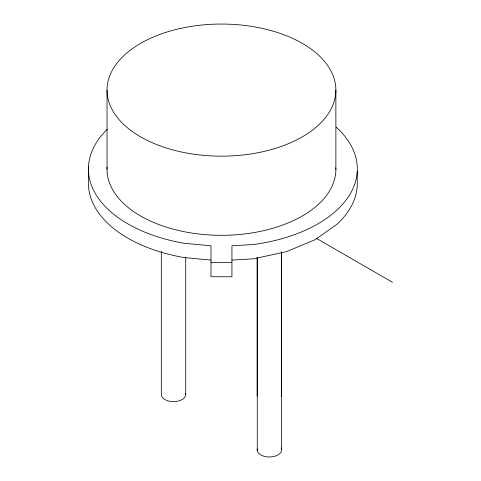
<?xml version="1.0" encoding="UTF-8"?>
<svg xmlns="http://www.w3.org/2000/svg" width="481" height="481" viewBox="0 0 481 481"><rect width="100%" height="100%" fill="white"/><g stroke="black" fill="none" stroke-linecap="round" stroke-linejoin="round"><path stroke-width="0.72" d="M231.932 260.065L253.77 258.784L286.58 251.593L315.055 239.742L337.247 224.044A134.452 77.621 0 0 0 357.263 185.564L357.263 171.272M210.985 262.47L231.932 262.47M210.985 260.089L184.205 257.582A134.452 77.621 0 0 1 88.48 180.916L88.48 166.63M316.745 238.552L392.52 282.299M335.876 90.109A114.424 66.059 0 0 1 164.243 147.318A114.424 66.059 0 0 1 164.243 32.9A114.424 66.059 0 0 1 335.876 90.109L335.876 169.252M281.595 251.954L281.595 394.594M281.529 252.525L281.529 449.218M257.257 257.732L257.257 450.667M257.191 257.209L257.191 394.594M185.72 257.209L185.72 394.594M161.321 251.202L161.321 394.594A12.199 7.047 0 0 0 164.893 399.573L167.418 400.691A12.199 7.047 0 0 0 180.519 400.36A12.199 7.047 0 0 0 185.54 393.368M107.035 90.109L107.035 169.252M336.195 127.182A134.452 77.621 0 0 1 253.77 244.498L231.932 245.779L231.932 276.761L210.985 276.761L210.985 245.803L184.205 243.296A134.452 77.621 0 0 1 107.365 129.221M335.852 167.821A114.424 66.059 0 0 1 220.833 235.311A114.424 66.059 0 0 1 107.095 167.105M281.126 448.009A12.199 7.047 0 0 1 276.112 455.826A12.199 7.047 0 0 1 261.7 455.411L259.512 454.076A12.199 7.047 0 0 1 257.347 448.827M281.181 392.767A12.199 7.047 0 0 1 281.181 396.416M257.606 396.416A12.199 7.047 0 0 1 257.606 392.767"/></g></svg>
